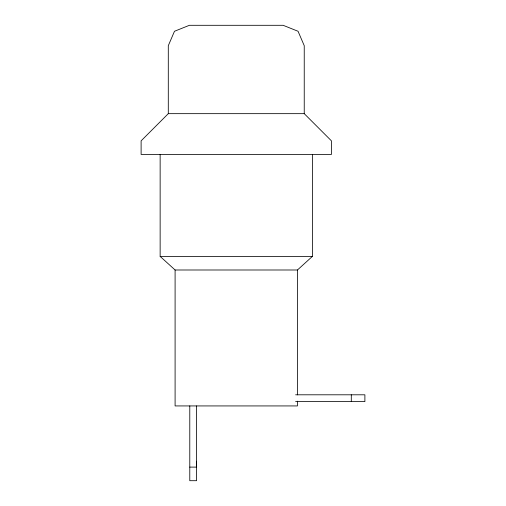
<?xml version="1.0" encoding="UTF-8"?>
<svg xmlns="http://www.w3.org/2000/svg" width="506" height="506" viewBox="0 0 506 506"><rect width="100%" height="100%" fill="white"/><g stroke="black" fill="none" stroke-linecap="round" stroke-linejoin="round"><path stroke-width="0.76" d="M196.581 405.932L196.581 467.108L189.782 467.108M351.297 401.6L351.297 394.8M168.296 113.66L141.111 140.851L141.111 154.444L331.424 154.444L331.424 140.851L304.239 113.66L168.296 113.66L168.296 45.692L174.481 31.271L189.408 25.3L283.126 25.3L298.053 31.271L304.239 45.692L304.239 113.66M160.143 154.444L160.143 256.397L175.095 269.995L297.439 269.995L312.392 256.397L312.392 154.444M160.143 256.397L312.392 256.397M295.612 394.8L364.889 394.8L364.889 401.6L295.612 401.6M297.439 269.995L297.439 394.87M297.439 401.188L297.439 405.932L175.095 405.932L175.095 269.995M196.581 461.219L196.581 480.7L189.782 480.7L189.782 405.932"/></g></svg>
